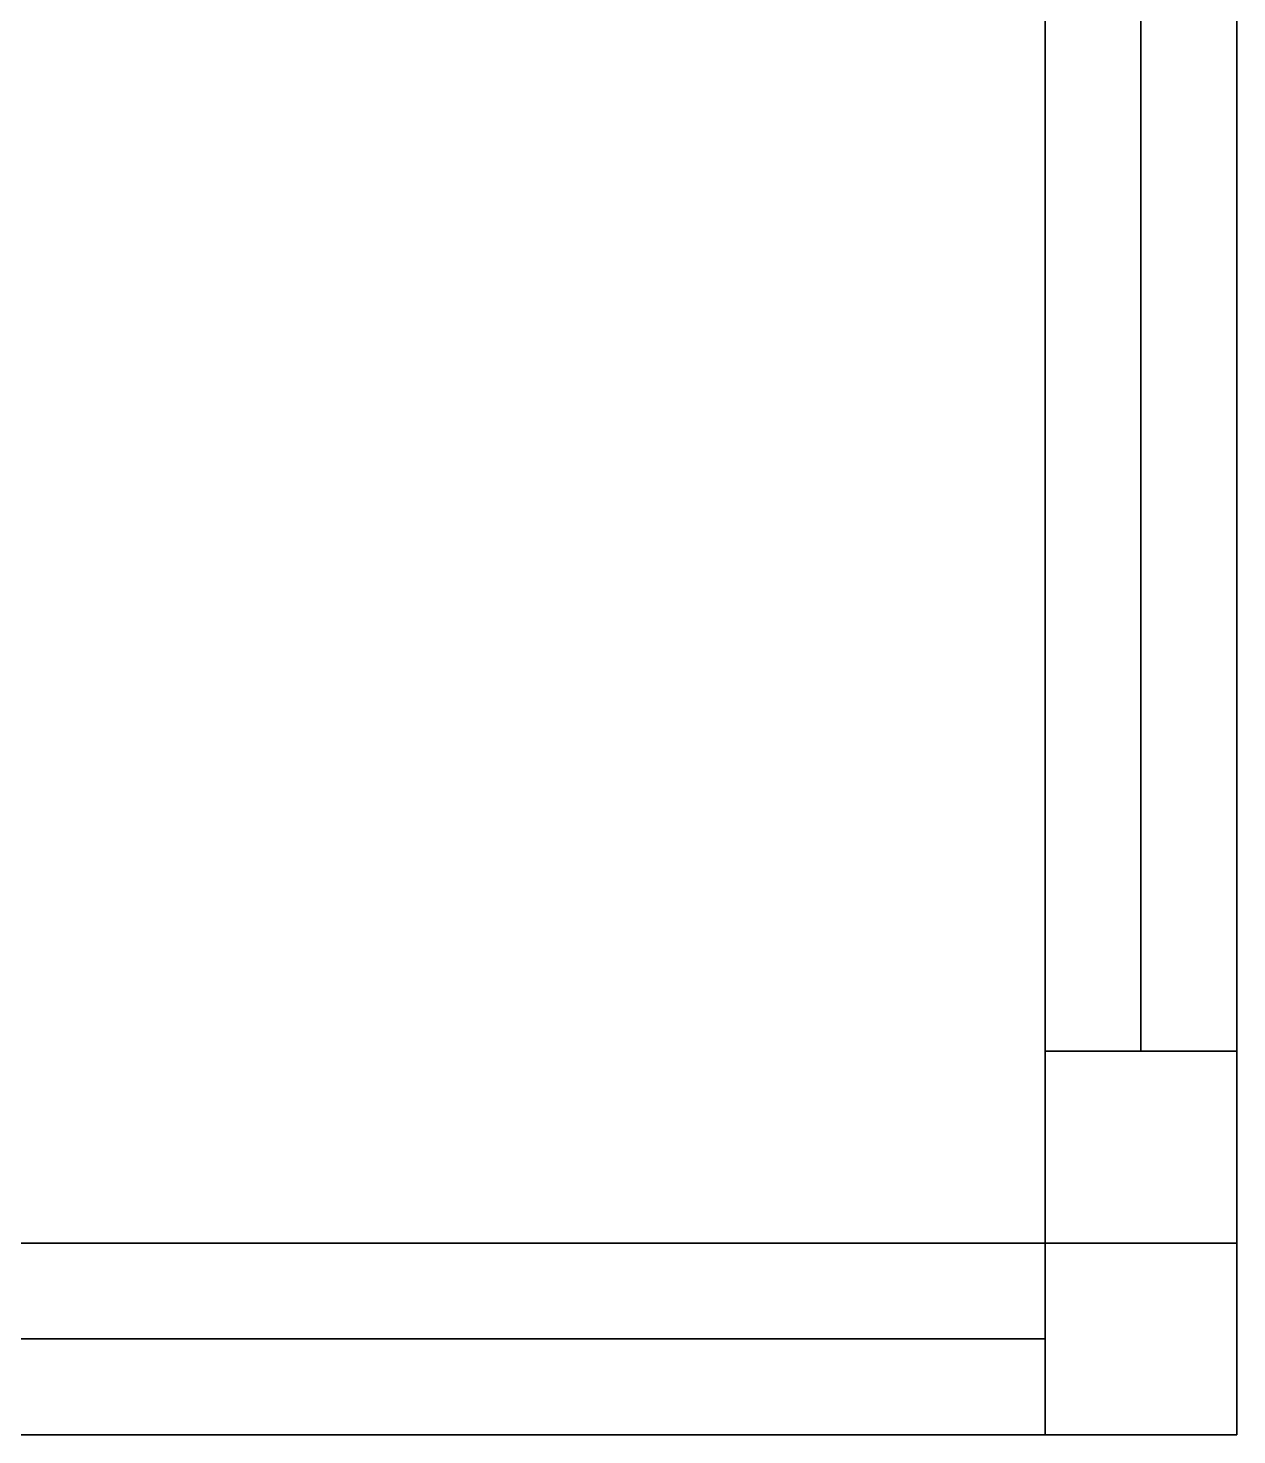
# Model space of a CAD drawing. Header units: metres. Extents: x 0 to 34.6, y -10.7 to 20.6.
# Drawn here: x 29.3819 to 29.76, y 2.44 to 2.88 of the extents above; entities that cross this region are included whole.
import ezdxf

# ---------------------------------------------------------------- set-up
doc = ezdxf.new("R2010")
doc.units = ezdxf.units.M
doc.header["$MEASUREMENT"] = 0
doc.layers.get('0').update_dxf_attribs({"linetype": 'CONTINUOUS'})
doc.layers.add('PYDXF', color=90, linetype='CONTINUOUS')

msp = doc.modelspace()

# ---------------------------------------------------------------- linework, layer by layer
for points in [[(29.7, 6.2, 0.1), (29.76, 6.2, 0.1), (29.76, 2.56, 0.1), (29.7, 2.56, 0.1)], [(29.7, 6.2, 0.1), (29.7, 2.56, 0.1), (29.76, 2.56, 0.1), (29.76, 6.2, 0.1)], [(29.7, 6.2, 0.1), (29.7, 2.56, 0.1), (29.7, 2.56, 0.1), (29.7, 6.2, 0.1)], [(29.76, 2.56, 0.1), (29.76, 6.2, 0.1), (29.7, 6.2, 0.1), (29.7, 2.56, 0.1)], [(29.7, 2.56, 0.1), (29.7, 6.2, 0.1), (29.7, 6.2, 0.1), (29.7, 2.56, 0.1)], [(29.7, 2.56, 0.1), (29.7, 6.2, 0.1), (29.76, 6.2, 0.1), (29.76, 2.56, 0.1)], [(29.73, 6.2, 0.1), (29.73, 2.56, 0.1), (29.73, 2.56, 0.1), (29.73, 6.2, 0.1)], [(29.76, 2.56, 0.1), (29.76, 6.2, 0.1), (29.76, 6.2, 0.1), (29.76, 2.56, 0.1)], [(29.76, 2.56, 0.1), (29.76, 6.2, 0.1), (29.76, 6.2, 0.1), (29.76, 2.56, 0.1)], [(29.7, 2.5, 0.1), (29.7, 2.98774, 0.1), (29.7, 2.98774, 0.1), (29.7, 2.5, 0.1)], [(29.7, 2.56, 0.1), (29.76, 2.56, 0.1), (29.76, 2.5, 0.1), (29.7, 2.5, 0.1)], [(29.7, 2.56, 0.1), (29.7, 2.5, 0.1), (29.7, 2.5, 0.1), (29.7, 2.56, 0.1)], [(29.76, 2.56, 0.1), (29.7, 2.56, 0.1), (29.7, 2.56, 0.1), (29.76, 2.56, 0.1)], [(29.7, 2.56, 0.1), (29.7, 2.5, 0.1), (29.7, 2.5, 0.1), (29.7, 2.56, 0.1)], [(29.7, 2.56, 0.1), (29.7, 2.5, 0.1), (29.76, 2.5, 0.1), (29.76, 2.56, 0.1)], [(29.7, 2.56, 0.1), (29.7, 2.5, 0.1), (29.7, 2.5, 0.1), (29.7, 2.56, 0.1)], [(29.76, 2.5, 0.1), (29.76, 2.56, 0.1), (29.76, 2.56, 0.1), (29.76, 2.5, 0.1)], [(29.76, 2.5, 0.1), (29.76, 2.56, 0.1), (29.76, 2.56, 0.1), (29.76, 2.5, 0.1)], [(29.76, 2.5, 0.1), (29.76, 2.56, 0.1), (29.76, 2.56, 0.1), (29.76, 2.5, 0.1)], [(25.05, 2.5, 0.1), (29.7, 2.5, 0.1), (29.7, 2.5, 0.1), (25.05, 2.5, 0.1)], [(26.06, 2.44, 0.1), (26.06, 2.5, 0.1), (29.7, 2.5, 0.1), (29.7, 2.44, 0.1)], [(26.06, 2.44, 0.1), (29.7, 2.44, 0.1), (29.7, 2.5, 0.1), (26.06, 2.5, 0.1)], [(29.7, 2.5, 0.1), (26.06, 2.5, 0.1), (26.06, 2.5, 0.1), (29.7, 2.5, 0.1)], [(29.7, 2.5, 0.1), (26.06, 2.5, 0.1), (26.06, 2.44, 0.1), (29.7, 2.44, 0.1)], [(29.7, 2.44, 0.1), (26.06, 2.44, 0.1), (26.06, 2.5, 0.1), (29.7, 2.5, 0.1)], [(29.7, 2.5, 0.1), (26.06, 2.5, 0.1), (26.06, 2.5, 0.1), (29.7, 2.5, 0.1)], [(29.7, 2.5, 0.1), (29.76, 2.5, 0.1), (29.76, 2.5, 0.1), (29.7, 2.5, 0.1)], [(29.7, 2.5, 0.1), (29.76, 2.5, 0.1), (29.76, 2.5, 0.1), (29.7, 2.5, 0.1)], [(29.7, 2.5, 0.1), (29.76, 2.5, 0.1), (29.76, 2.5, 0.1), (29.7, 2.5, 0.1)], [(29.7, 2.44, 0.1), (29.7, 2.5, 0.1), (29.76, 2.5, 0.1), (29.76, 2.44, 0.1)], [(29.76, 2.5, 0.1), (29.7, 2.5, 0.1), (29.7, 2.5, 0.1), (29.76, 2.5, 0.1)], [(29.76, 2.5, 0.1), (29.7, 2.5, 0.1), (29.7, 2.5, 0.1), (29.76, 2.5, 0.1)], [(29.7, 2.5, 0.1), (29.7, 2.44, 0.1), (29.7, 2.44, 0.1), (29.7, 2.5, 0.1)], [(29.76, 2.5, 0.1), (29.7, 2.5, 0.1), (29.7, 2.5, 0.1), (29.76, 2.5, 0.1)], [(29.7, 2.44, 0.1), (29.76, 2.44, 0.1), (29.76, 2.5, 0.1), (29.7, 2.5, 0.1)], [(29.76, 2.44, 0.1), (29.76, 2.5, 0.1), (29.76, 2.5, 0.1), (29.76, 2.44, 0.1)], [(29.76, 2.44, 0.1), (29.76, 2.5, 0.1), (29.76, 2.5, 0.1), (29.76, 2.44, 0.1)], [(29.76, 2.44, 0.1), (29.76, 2.5, 0.1), (29.76, 2.5, 0.1), (29.76, 2.44, 0.1)], [(26.06, 2.47, 0.1), (29.7, 2.47, 0.1), (29.7, 2.47, 0.1), (26.06, 2.47, 0.1)], [(26.06, 2.44, 0.1), (29.7, 2.44, 0.1), (29.7, 2.44, 0.1), (26.06, 2.44, 0.1)], [(29.7, 2.44, 0.1), (26.06, 2.44, 0.1), (26.06, 2.44, 0.1), (29.7, 2.44, 0.1)], [(29.7, 2.44, 0.1), (29.76, 2.44, 0.1), (29.76, 2.44, 0.1), (29.7, 2.44, 0.1)], [(29.7, 2.44, 0.1), (29.76, 2.44, 0.1), (29.76, 2.44, 0.1), (29.7, 2.44, 0.1)], [(29.7, 2.44, 0.1), (29.76, 2.44, 0.1), (29.76, 2.44, 0.1), (29.7, 2.44, 0.1)]]:
    msp.add_3dface(points)
at = {"layer": 'PYDXF', "linetype": 'Continuous', "elevation": 0.1}
msp.add_lwpolyline([(25.05, 8.2), (29.7, 8.2), (29.7, 2.5), (25.05, 2.5)], close=True, dxfattribs=at)

doc.saveas('drawing.dxf')
